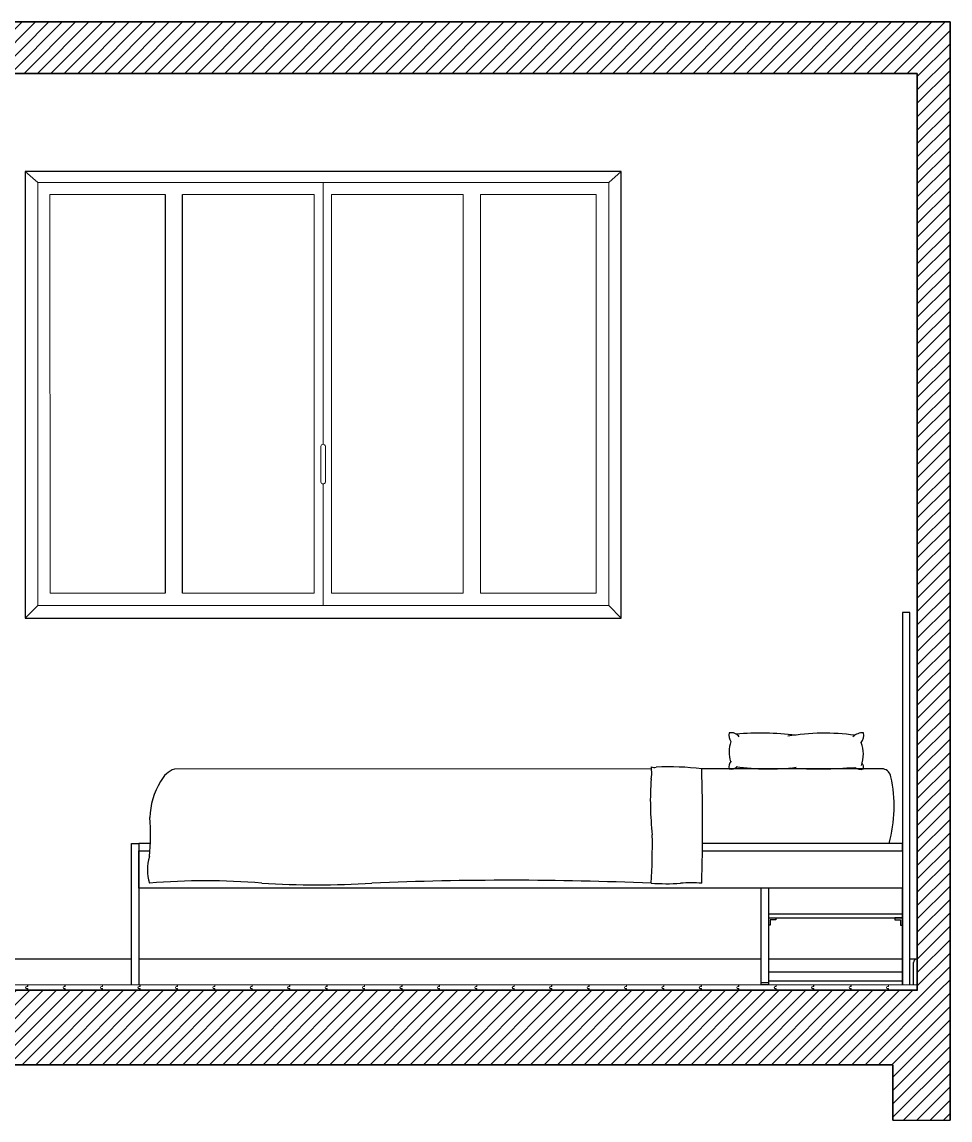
# Model space of a CAD drawing. Header units: millimetres. Extents: x 1938 to 3288, y 5523 to 6342.
# Drawn here: x 3014.8 to 3264, y 5524.8 to 5819.8 of the extents above; entities that cross this region are included whole.
import ezdxf

# ---------------------------------------------------------------- set-up
doc = ezdxf.new("R2010")
doc.units = ezdxf.units.MM
for name, color, linetype, lineweight in [('A-FLOR-PATT', 8, 'Continuous', 18), ('A-GLAZ-FULL', 104, 'Continuous', 25), ('A-WALL-FULL', 7, 'Continuous', 35)]:
    doc.layers.add(name, color=color, linetype=linetype, lineweight=lineweight)
doc.layers.add('IN-FURN', color=3, linetype='Continuous')
doc.layers.add('IN-FURN-STOR', color=4, linetype='Continuous')
doc.layers.add('no', color=1, linetype='Continuous', plot=False)
pattern_1 = [(45, (-4.4902, -504.2422), (-1.7960512, 1.7960512), [])]

msp = doc.modelspace()

# ---------------------------------------------------------------- hatches: boundary and pattern name
at = {"layer": 'A-WALL-FULL'}
h = msp.add_hatch(dxfattribs=at)
h.set_pattern_fill('ANSI31', color=256, scale=0.8, angle=720)
h.set_pattern_definition(pattern_1)
h.paths.add_polyline_path([(3264, 5819.81), (2850.69, 5819.81), (2850.7, 5805.82), (2870.69, 5805.82), (2870.69, 5806), (3264, 5806)])
h.paths.add_polyline_path([(3264, 5806), (3255.2, 5806), (3255.2, 5559.68), (3264, 5559.68)])
h = msp.add_hatch(dxfattribs=at)
h.set_pattern_fill('ANSI31', color=256, scale=0.8, angle=720)
h.set_pattern_definition(pattern_1)
h.paths.add_polyline_path([(3264, 5559.68), (2850.69, 5559.68), (2850.69, 5539.68), (2884.69, 5539.68), (3248.63, 5539.68), (3248.63, 5524.82), (3264, 5524.82)])
h.paths.add_polyline_path([(2884.69, 5806), (2884.69, 5559.68), (2870.69, 5559.68), (2870.69, 5806)])

# ---------------------------------------------------------------- linework, layer by layer
at = {"layer": 'A-FLOR-PATT'}
for p, q in [((3006.29, 5561.14), (3016.29, 5561.14)), ((3016.29, 5560.72), (3016.09, 5560.72)), ((3016.29, 5561.14), (3016.29, 5560.72)), ((3016.34, 5560.67), (3016.34, 5561.14)), ((3016.34, 5561.14), (3026.34, 5561.14)), ((3026.34, 5560.72), (3026.14, 5560.72)), ((3026.34, 5561.14), (3026.34, 5560.72)), ((3026.39, 5560.67), (3026.39, 5561.14)), ((3026.39, 5561.14), (3036.39, 5561.14)), ((3036.39, 5560.72), (3036.19, 5560.72)), ((3036.39, 5561.14), (3036.39, 5560.72)), ((3036.44, 5560.67), (3036.44, 5561.14)), ((3036.44, 5561.14), (3046.44, 5561.14)), ((3046.44, 5560.72), (3046.24, 5560.72)), ((3046.44, 5561.14), (3046.44, 5560.72)), ((3046.49, 5560.67), (3046.49, 5561.14)), ((3046.49, 5561.14), (3056.49, 5561.14)), ((3056.49, 5560.72), (3056.29, 5560.72)), ((3056.49, 5561.14), (3056.49, 5560.72)), ((3056.54, 5560.67), (3056.54, 5561.14)), ((3056.54, 5561.14), (3066.54, 5561.14)), ((3066.54, 5560.72), (3066.34, 5560.72)), ((3066.54, 5561.14), (3066.54, 5560.72)), ((3066.59, 5560.67), (3066.59, 5561.14)), ((3066.59, 5561.14), (3076.59, 5561.14)), ((3076.59, 5560.72), (3076.39, 5560.72)), ((3076.59, 5561.14), (3076.59, 5560.72)), ((3076.64, 5560.67), (3076.64, 5561.14)), ((3076.64, 5561.14), (3086.64, 5561.14)), ((3086.64, 5560.72), (3086.44, 5560.72)), ((3086.64, 5561.14), (3086.64, 5560.72)), ((3086.69, 5560.67), (3086.69, 5561.14)), ((3086.69, 5561.14), (3096.69, 5561.14)), ((3096.69, 5560.72), (3096.49, 5560.72)), ((3096.69, 5561.14), (3096.69, 5560.72)), ((3096.74, 5560.67), (3096.74, 5561.14)), ((3096.74, 5561.14), (3106.74, 5561.14)), ((3106.74, 5560.72), (3106.54, 5560.72)), ((3106.74, 5561.14), (3106.74, 5560.72)), ((3106.79, 5560.67), (3106.79, 5561.14)), ((3106.79, 5561.14), (3116.79, 5561.14)), ((3116.79, 5560.72), (3116.59, 5560.72)), ((3116.79, 5561.14), (3116.79, 5560.72)), ((3116.84, 5560.67), (3116.84, 5561.14)), ((3116.84, 5561.14), (3126.84, 5561.14)), ((3126.84, 5560.72), (3126.64, 5560.72)), ((3126.84, 5561.14), (3126.84, 5560.72)), ((3126.89, 5560.67), (3126.89, 5561.14)), ((3126.89, 5561.14), (3136.89, 5561.14)), ((3136.89, 5560.72), (3136.69, 5560.72)), ((3136.89, 5561.14), (3136.89, 5560.72)), ((3136.94, 5560.67), (3136.94, 5561.14)), ((3136.94, 5561.14), (3146.94, 5561.14)), ((3146.94, 5560.72), (3146.74, 5560.72)), ((3146.94, 5561.14), (3146.94, 5560.72)), ((3146.99, 5560.67), (3146.99, 5561.14)), ((3146.99, 5561.14), (3156.99, 5561.14)), ((3156.99, 5560.72), (3156.79, 5560.72)), ((3156.99, 5561.14), (3156.99, 5560.72)), ((3157.04, 5560.67), (3157.04, 5561.14)), ((3157.04, 5561.14), (3167.04, 5561.14)), ((3167.04, 5560.72), (3166.84, 5560.72)), ((3167.04, 5561.14), (3167.04, 5560.72)), ((3167.09, 5560.67), (3167.09, 5561.14)), ((3167.09, 5561.14), (3177.09, 5561.14)), ((3177.09, 5560.72), (3176.89, 5560.72)), ((3177.09, 5561.14), (3177.09, 5560.72)), ((3177.14, 5560.67), (3177.14, 5561.14)), ((3177.14, 5561.14), (3187.14, 5561.14)), ((3187.14, 5560.72), (3186.94, 5560.72)), ((3187.14, 5561.14), (3187.14, 5560.72)), ((3187.19, 5560.67), (3187.19, 5561.14)), ((3187.19, 5561.14), (3197.19, 5561.14)), ((3197.19, 5560.72), (3196.99, 5560.72)), ((3197.19, 5561.14), (3197.19, 5560.72)), ((3197.24, 5560.67), (3197.24, 5561.14)), ((3197.24, 5561.14), (3207.24, 5561.14)), ((3207.24, 5560.72), (3207.04, 5560.72)), ((3207.24, 5561.14), (3207.24, 5560.72)), ((3207.29, 5560.67), (3207.29, 5561.14)), ((3207.29, 5561.14), (3217.29, 5561.14)), ((3217.29, 5560.72), (3217.09, 5560.72)), ((3217.29, 5561.14), (3217.29, 5560.72)), ((3217.34, 5560.67), (3217.34, 5561.14)), ((3217.34, 5561.14), (3227.34, 5561.14)), ((3227.34, 5560.72), (3227.14, 5560.72)), ((3227.34, 5561.14), (3227.34, 5560.72)), ((3227.39, 5560.67), (3227.39, 5561.14)), ((3227.39, 5561.14), (3237.39, 5561.14)), ((3237.39, 5560.72), (3237.19, 5560.72)), ((3237.39, 5561.14), (3237.39, 5560.72)), ((3237.44, 5560.67), (3237.44, 5561.14)), ((3237.44, 5561.14), (3247.44, 5561.14)), ((3247.44, 5560.72), (3247.24, 5560.72)), ((3247.44, 5561.14), (3247.44, 5560.72)), ((3247.49, 5560.67), (3247.49, 5561.14)), ((3247.49, 5561.14), (3255.23, 5561.14)), ((3016.29, 5559.68), (3013.9, 5559.68)), ((3016.08, 5560.67), (3016.34, 5560.67)), ((3016.08, 5560.15), (3016.34, 5560.15)), ((3016.29, 5560.1), (3016.09, 5560.1)), ((3016.29, 5560.1), (3016.29, 5559.68)), ((3016.34, 5559.68), (3016.34, 5560.15)), ((3018.74, 5559.68), (3016.34, 5559.68)), ((3018.89, 5559.84), (3018.74, 5559.68)), ((3019.84, 5559.84), (3018.89, 5559.84)), ((3019.99, 5559.68), (3019.84, 5559.84)), ((3022.7, 5559.68), (3019.99, 5559.68)), ((3022.85, 5559.84), (3022.7, 5559.68)), ((3023.78, 5559.84), (3022.85, 5559.84)), ((3023.95, 5559.68), (3023.78, 5559.84)), ((3026.34, 5559.68), (3023.95, 5559.68)), ((3026.13, 5560.67), (3026.39, 5560.67)), ((3026.13, 5560.15), (3026.39, 5560.15)), ((3026.34, 5560.1), (3026.14, 5560.1)), ((3026.34, 5560.1), (3026.34, 5559.68)), ((3026.39, 5559.68), (3026.39, 5560.15)), ((3028.79, 5559.68), (3026.39, 5559.68)), ((3028.94, 5559.84), (3028.79, 5559.68)), ((3029.89, 5559.84), (3028.94, 5559.84)), ((3030.04, 5559.68), (3029.89, 5559.84)), ((3032.75, 5559.68), (3030.04, 5559.68)), ((3032.9, 5559.84), (3032.75, 5559.68)), ((3033.83, 5559.84), (3032.9, 5559.84)), ((3034, 5559.68), (3033.83, 5559.84)), ((3036.39, 5559.68), (3034, 5559.68)), ((3036.18, 5560.67), (3036.44, 5560.67)), ((3036.18, 5560.15), (3036.44, 5560.15)), ((3036.39, 5560.1), (3036.19, 5560.1)), ((3036.39, 5560.1), (3036.39, 5559.68)), ((3036.44, 5559.68), (3036.44, 5560.15)), ((3038.84, 5559.68), (3036.44, 5559.68)), ((3038.99, 5559.84), (3038.84, 5559.68)), ((3039.94, 5559.84), (3038.99, 5559.84)), ((3040.09, 5559.68), (3039.94, 5559.84)), ((3042.8, 5559.68), (3040.09, 5559.68)), ((3042.95, 5559.84), (3042.8, 5559.68)), ((3043.88, 5559.84), (3042.95, 5559.84)), ((3044.05, 5559.68), (3043.88, 5559.84)), ((3046.44, 5559.68), (3044.05, 5559.68)), ((3046.23, 5560.67), (3046.49, 5560.67)), ((3046.23, 5560.15), (3046.49, 5560.15)), ((3046.44, 5560.1), (3046.24, 5560.1)), ((3046.44, 5560.1), (3046.44, 5559.68)), ((3046.49, 5559.68), (3046.49, 5560.15)), ((3048.89, 5559.68), (3046.49, 5559.68)), ((3049.04, 5559.84), (3048.89, 5559.68)), ((3049.99, 5559.84), (3049.04, 5559.84)), ((3050.14, 5559.68), (3049.99, 5559.84)), ((3052.85, 5559.68), (3050.14, 5559.68)), ((3053, 5559.84), (3052.85, 5559.68)), ((3053.93, 5559.84), (3053, 5559.84)), ((3054.1, 5559.68), (3053.93, 5559.84)), ((3056.49, 5559.68), (3054.1, 5559.68)), ((3056.28, 5560.67), (3056.54, 5560.67)), ((3056.28, 5560.15), (3056.54, 5560.15)), ((3056.49, 5560.1), (3056.29, 5560.1)), ((3056.49, 5560.1), (3056.49, 5559.68)), ((3056.54, 5559.68), (3056.54, 5560.15)), ((3058.94, 5559.68), (3056.54, 5559.68)), ((3059.09, 5559.84), (3058.94, 5559.68)), ((3060.04, 5559.84), (3059.09, 5559.84)), ((3060.19, 5559.68), (3060.04, 5559.84)), ((3062.9, 5559.68), (3060.19, 5559.68)), ((3063.05, 5559.84), (3062.9, 5559.68)), ((3063.98, 5559.84), (3063.05, 5559.84)), ((3064.15, 5559.68), (3063.98, 5559.84)), ((3066.54, 5559.68), (3064.15, 5559.68)), ((3066.33, 5560.67), (3066.59, 5560.67)), ((3066.33, 5560.15), (3066.59, 5560.15)), ((3066.54, 5560.1), (3066.34, 5560.1)), ((3066.54, 5560.1), (3066.54, 5559.68)), ((3066.59, 5559.68), (3066.59, 5560.15)), ((3068.99, 5559.68), (3066.59, 5559.68)), ((3069.14, 5559.84), (3068.99, 5559.68)), ((3070.09, 5559.84), (3069.14, 5559.84)), ((3070.24, 5559.68), (3070.09, 5559.84)), ((3072.95, 5559.68), (3070.24, 5559.68)), ((3073.1, 5559.84), (3072.95, 5559.68)), ((3074.03, 5559.84), (3073.1, 5559.84)), ((3074.2, 5559.68), (3074.03, 5559.84)), ((3076.59, 5559.68), (3074.2, 5559.68)), ((3076.38, 5560.67), (3076.64, 5560.67)), ((3076.38, 5560.15), (3076.64, 5560.15)), ((3076.59, 5560.1), (3076.39, 5560.1)), ((3076.59, 5560.1), (3076.59, 5559.68)), ((3076.64, 5559.68), (3076.64, 5560.15)), ((3079.04, 5559.68), (3076.64, 5559.68)), ((3079.19, 5559.84), (3079.04, 5559.68)), ((3080.14, 5559.84), (3079.19, 5559.84)), ((3080.29, 5559.68), (3080.14, 5559.84)), ((3083, 5559.68), (3080.29, 5559.68)), ((3083.15, 5559.84), (3083, 5559.68)), ((3084.08, 5559.84), (3083.15, 5559.84)), ((3084.25, 5559.68), (3084.08, 5559.84)), ((3086.64, 5559.68), (3084.25, 5559.68)), ((3086.43, 5560.67), (3086.69, 5560.67)), ((3086.43, 5560.15), (3086.69, 5560.15)), ((3086.64, 5560.1), (3086.44, 5560.1)), ((3086.64, 5560.1), (3086.64, 5559.68)), ((3086.69, 5559.68), (3086.69, 5560.15)), ((3089.09, 5559.68), (3086.69, 5559.68)), ((3089.24, 5559.84), (3089.09, 5559.68)), ((3090.19, 5559.84), (3089.24, 5559.84)), ((3090.34, 5559.68), (3090.19, 5559.84)), ((3093.05, 5559.68), (3090.34, 5559.68)), ((3093.2, 5559.84), (3093.05, 5559.68)), ((3094.13, 5559.84), (3093.2, 5559.84)), ((3094.3, 5559.68), (3094.13, 5559.84)), ((3096.69, 5559.68), (3094.3, 5559.68)), ((3096.48, 5560.67), (3096.74, 5560.67)), ((3096.48, 5560.15), (3096.74, 5560.15)), ((3096.69, 5560.1), (3096.49, 5560.1)), ((3096.69, 5560.1), (3096.69, 5559.68)), ((3096.74, 5559.68), (3096.74, 5560.15)), ((3099.14, 5559.68), (3096.74, 5559.68)), ((3099.29, 5559.84), (3099.14, 5559.68)), ((3100.24, 5559.84), (3099.29, 5559.84)), ((3100.39, 5559.68), (3100.24, 5559.84)), ((3103.1, 5559.68), (3100.39, 5559.68)), ((3103.25, 5559.84), (3103.1, 5559.68)), ((3104.18, 5559.84), (3103.25, 5559.84)), ((3104.35, 5559.68), (3104.18, 5559.84)), ((3106.74, 5559.68), (3104.35, 5559.68)), ((3106.53, 5560.67), (3106.79, 5560.67)), ((3106.53, 5560.15), (3106.79, 5560.15)), ((3106.74, 5560.1), (3106.54, 5560.1)), ((3106.74, 5560.1), (3106.74, 5559.68)), ((3106.79, 5559.68), (3106.79, 5560.15)), ((3109.19, 5559.68), (3106.79, 5559.68)), ((3109.34, 5559.84), (3109.19, 5559.68)), ((3110.29, 5559.84), (3109.34, 5559.84)), ((3110.44, 5559.68), (3110.29, 5559.84)), ((3113.15, 5559.68), (3110.44, 5559.68)), ((3113.3, 5559.84), (3113.15, 5559.68)), ((3114.23, 5559.84), (3113.3, 5559.84)), ((3114.4, 5559.68), (3114.23, 5559.84)), ((3116.79, 5559.68), (3114.4, 5559.68)), ((3116.58, 5560.67), (3116.84, 5560.67)), ((3116.58, 5560.15), (3116.84, 5560.15)), ((3116.79, 5560.1), (3116.59, 5560.1)), ((3116.79, 5560.1), (3116.79, 5559.68)), ((3116.84, 5559.68), (3116.84, 5560.15)), ((3119.24, 5559.68), (3116.84, 5559.68)), ((3119.39, 5559.84), (3119.24, 5559.68)), ((3120.34, 5559.84), (3119.39, 5559.84)), ((3120.49, 5559.68), (3120.34, 5559.84)), ((3123.2, 5559.68), (3120.49, 5559.68)), ((3123.35, 5559.84), (3123.2, 5559.68)), ((3124.28, 5559.84), (3123.35, 5559.84)), ((3124.45, 5559.68), (3124.28, 5559.84)), ((3126.84, 5559.68), (3124.45, 5559.68)), ((3126.63, 5560.67), (3126.89, 5560.67)), ((3126.63, 5560.15), (3126.89, 5560.15)), ((3126.84, 5560.1), (3126.64, 5560.1)), ((3126.84, 5560.1), (3126.84, 5559.68)), ((3126.89, 5559.68), (3126.89, 5560.15)), ((3129.29, 5559.68), (3126.89, 5559.68)), ((3129.44, 5559.84), (3129.29, 5559.68)), ((3130.39, 5559.84), (3129.44, 5559.84)), ((3130.54, 5559.68), (3130.39, 5559.84)), ((3133.25, 5559.68), (3130.54, 5559.68)), ((3133.4, 5559.84), (3133.25, 5559.68)), ((3134.33, 5559.84), (3133.4, 5559.84)), ((3134.5, 5559.68), (3134.33, 5559.84)), ((3136.89, 5559.68), (3134.5, 5559.68)), ((3136.68, 5560.67), (3136.94, 5560.67)), ((3136.68, 5560.15), (3136.94, 5560.15)), ((3136.89, 5560.1), (3136.69, 5560.1)), ((3136.89, 5560.1), (3136.89, 5559.68)), ((3136.94, 5559.68), (3136.94, 5560.15)), ((3139.34, 5559.68), (3136.94, 5559.68)), ((3139.49, 5559.84), (3139.34, 5559.68)), ((3140.44, 5559.84), (3139.49, 5559.84)), ((3140.59, 5559.68), (3140.44, 5559.84)), ((3143.3, 5559.68), (3140.59, 5559.68)), ((3143.45, 5559.84), (3143.3, 5559.68)), ((3144.38, 5559.84), (3143.45, 5559.84)), ((3144.55, 5559.68), (3144.38, 5559.84)), ((3146.94, 5559.68), (3144.55, 5559.68)), ((3146.73, 5560.67), (3146.99, 5560.67)), ((3146.73, 5560.15), (3146.99, 5560.15)), ((3146.94, 5560.1), (3146.74, 5560.1)), ((3146.94, 5560.1), (3146.94, 5559.68)), ((3146.99, 5559.68), (3146.99, 5560.15)), ((3149.39, 5559.68), (3146.99, 5559.68)), ((3149.54, 5559.84), (3149.39, 5559.68)), ((3150.49, 5559.84), (3149.54, 5559.84)), ((3150.64, 5559.68), (3150.49, 5559.84)), ((3153.35, 5559.68), (3150.64, 5559.68)), ((3153.5, 5559.84), (3153.35, 5559.68)), ((3154.43, 5559.84), (3153.5, 5559.84)), ((3154.6, 5559.68), (3154.43, 5559.84)), ((3156.99, 5559.68), (3154.6, 5559.68)), ((3156.78, 5560.67), (3157.04, 5560.67)), ((3156.78, 5560.15), (3157.04, 5560.15)), ((3156.99, 5560.1), (3156.79, 5560.1)), ((3156.99, 5560.1), (3156.99, 5559.68)), ((3157.04, 5559.68), (3157.04, 5560.15)), ((3159.44, 5559.68), (3157.04, 5559.68)), ((3159.59, 5559.84), (3159.44, 5559.68)), ((3160.54, 5559.84), (3159.59, 5559.84)), ((3160.69, 5559.68), (3160.54, 5559.84)), ((3163.4, 5559.68), (3160.69, 5559.68)), ((3163.55, 5559.84), (3163.4, 5559.68)), ((3164.48, 5559.84), (3163.55, 5559.84)), ((3164.65, 5559.68), (3164.48, 5559.84)), ((3167.04, 5559.68), (3164.65, 5559.68)), ((3166.83, 5560.67), (3167.09, 5560.67)), ((3166.83, 5560.15), (3167.09, 5560.15)), ((3167.04, 5560.1), (3166.84, 5560.1)), ((3167.04, 5560.1), (3167.04, 5559.68)), ((3167.09, 5559.68), (3167.09, 5560.15)), ((3169.49, 5559.68), (3167.09, 5559.68)), ((3169.64, 5559.84), (3169.49, 5559.68)), ((3170.59, 5559.84), (3169.64, 5559.84)), ((3170.74, 5559.68), (3170.59, 5559.84)), ((3173.45, 5559.68), (3170.74, 5559.68)), ((3173.6, 5559.84), (3173.45, 5559.68)), ((3174.53, 5559.84), (3173.6, 5559.84)), ((3174.7, 5559.68), (3174.53, 5559.84)), ((3177.09, 5559.68), (3174.7, 5559.68)), ((3176.88, 5560.67), (3177.14, 5560.67)), ((3176.88, 5560.15), (3177.14, 5560.15)), ((3177.09, 5560.1), (3176.89, 5560.1)), ((3177.09, 5560.1), (3177.09, 5559.68)), ((3177.14, 5559.68), (3177.14, 5560.15)), ((3179.54, 5559.68), (3177.14, 5559.68)), ((3179.69, 5559.84), (3179.54, 5559.68)), ((3180.64, 5559.84), (3179.69, 5559.84)), ((3180.79, 5559.68), (3180.64, 5559.84)), ((3183.5, 5559.68), (3180.79, 5559.68)), ((3183.65, 5559.84), (3183.5, 5559.68)), ((3184.58, 5559.84), (3183.65, 5559.84)), ((3184.75, 5559.68), (3184.58, 5559.84)), ((3187.14, 5559.68), (3184.75, 5559.68)), ((3186.93, 5560.67), (3187.19, 5560.67)), ((3186.93, 5560.15), (3187.19, 5560.15)), ((3187.14, 5560.1), (3186.94, 5560.1)), ((3187.14, 5560.1), (3187.14, 5559.68)), ((3187.19, 5559.68), (3187.19, 5560.15)), ((3189.59, 5559.68), (3187.19, 5559.68)), ((3189.74, 5559.84), (3189.59, 5559.68)), ((3190.69, 5559.84), (3189.74, 5559.84)), ((3190.84, 5559.68), (3190.69, 5559.84)), ((3193.55, 5559.68), (3190.84, 5559.68)), ((3193.7, 5559.84), (3193.55, 5559.68)), ((3194.63, 5559.84), (3193.7, 5559.84)), ((3194.8, 5559.68), (3194.63, 5559.84)), ((3197.19, 5559.68), (3194.8, 5559.68)), ((3196.98, 5560.67), (3197.24, 5560.67)), ((3196.98, 5560.15), (3197.24, 5560.15)), ((3197.19, 5560.1), (3196.99, 5560.1)), ((3197.19, 5560.1), (3197.19, 5559.68)), ((3197.24, 5559.68), (3197.24, 5560.15)), ((3199.64, 5559.68), (3197.24, 5559.68)), ((3199.79, 5559.84), (3199.64, 5559.68)), ((3200.74, 5559.84), (3199.79, 5559.84)), ((3200.89, 5559.68), (3200.74, 5559.84)), ((3203.6, 5559.68), (3200.89, 5559.68)), ((3203.75, 5559.84), (3203.6, 5559.68)), ((3204.68, 5559.84), (3203.75, 5559.84)), ((3204.85, 5559.68), (3204.68, 5559.84)), ((3207.24, 5559.68), (3204.85, 5559.68)), ((3207.03, 5560.67), (3207.29, 5560.67)), ((3207.03, 5560.15), (3207.29, 5560.15)), ((3207.24, 5560.1), (3207.04, 5560.1)), ((3207.24, 5560.1), (3207.24, 5559.68)), ((3207.29, 5559.68), (3207.29, 5560.15)), ((3209.69, 5559.68), (3207.29, 5559.68)), ((3209.84, 5559.84), (3209.69, 5559.68)), ((3210.79, 5559.84), (3209.84, 5559.84)), ((3210.94, 5559.68), (3210.79, 5559.84)), ((3213.65, 5559.68), (3210.94, 5559.68)), ((3213.8, 5559.84), (3213.65, 5559.68)), ((3214.73, 5559.84), (3213.8, 5559.84)), ((3214.9, 5559.68), (3214.73, 5559.84)), ((3217.29, 5559.68), (3214.9, 5559.68)), ((3217.08, 5560.67), (3217.34, 5560.67)), ((3217.08, 5560.15), (3217.34, 5560.15)), ((3217.29, 5560.1), (3217.09, 5560.1)), ((3217.29, 5560.1), (3217.29, 5559.68)), ((3217.34, 5559.68), (3217.34, 5560.15)), ((3219.74, 5559.68), (3217.34, 5559.68)), ((3219.89, 5559.84), (3219.74, 5559.68)), ((3220.84, 5559.84), (3219.89, 5559.84)), ((3220.99, 5559.68), (3220.84, 5559.84)), ((3223.7, 5559.68), (3220.99, 5559.68)), ((3223.85, 5559.84), (3223.7, 5559.68)), ((3224.78, 5559.84), (3223.85, 5559.84)), ((3224.95, 5559.68), (3224.78, 5559.84)), ((3227.34, 5559.68), (3224.95, 5559.68)), ((3227.13, 5560.67), (3227.39, 5560.67)), ((3227.13, 5560.15), (3227.39, 5560.15)), ((3227.34, 5560.1), (3227.14, 5560.1)), ((3227.34, 5560.1), (3227.34, 5559.68)), ((3227.39, 5559.68), (3227.39, 5560.15)), ((3229.79, 5559.68), (3227.39, 5559.68)), ((3229.94, 5559.84), (3229.79, 5559.68)), ((3230.89, 5559.84), (3229.94, 5559.84)), ((3231.04, 5559.68), (3230.89, 5559.84)), ((3233.75, 5559.68), (3231.04, 5559.68)), ((3233.9, 5559.84), (3233.75, 5559.68)), ((3234.83, 5559.84), (3233.9, 5559.84)), ((3235, 5559.68), (3234.83, 5559.84)), ((3237.39, 5559.68), (3235, 5559.68)), ((3237.18, 5560.67), (3237.44, 5560.67)), ((3237.18, 5560.15), (3237.44, 5560.15)), ((3237.39, 5560.1), (3237.19, 5560.1)), ((3237.39, 5560.1), (3237.39, 5559.68)), ((3237.44, 5559.68), (3237.44, 5560.15)), ((3239.84, 5559.68), (3237.44, 5559.68)), ((3239.99, 5559.84), (3239.84, 5559.68)), ((3240.94, 5559.84), (3239.99, 5559.84)), ((3241.09, 5559.68), (3240.94, 5559.84)), ((3243.8, 5559.68), (3241.09, 5559.68)), ((3243.95, 5559.84), (3243.8, 5559.68)), ((3244.88, 5559.84), (3243.95, 5559.84)), ((3245.05, 5559.68), (3244.88, 5559.84)), ((3247.44, 5559.68), (3245.05, 5559.68)), ((3247.23, 5560.67), (3247.49, 5560.67)), ((3247.23, 5560.15), (3247.49, 5560.15)), ((3247.44, 5560.1), (3247.24, 5560.1)), ((3247.44, 5560.1), (3247.44, 5559.68)), ((3247.49, 5559.68), (3247.49, 5560.15)), ((3249.89, 5559.68), (3247.49, 5559.68)), ((3250.04, 5559.84), (3249.89, 5559.68)), ((3250.99, 5559.84), (3250.04, 5559.84)), ((3251.14, 5559.68), (3250.99, 5559.84)), ((3253.85, 5559.68), (3251.14, 5559.68)), ((3254, 5559.84), (3253.85, 5559.68)), ((3254.93, 5559.84), (3254, 5559.84)), ((3255.1, 5559.68), (3254.93, 5559.84)), ((3255.23, 5559.68), (3255.1, 5559.68))]:
    msp.add_line(p, q, dxfattribs=at)
for centre, radius in [((3016.09, 5560.41), 0.312), ((3026.14, 5560.41), 0.312), ((3036.19, 5560.41), 0.312), ((3046.24, 5560.41), 0.312), ((3056.29, 5560.41), 0.312), ((3066.34, 5560.41), 0.312), ((3076.39, 5560.41), 0.312), ((3086.44, 5560.41), 0.312), ((3096.49, 5560.41), 0.312), ((3106.54, 5560.41), 0.312), ((3116.59, 5560.41), 0.312), ((3126.64, 5560.41), 0.312), ((3136.69, 5560.41), 0.312), ((3146.74, 5560.41), 0.312), ((3156.79, 5560.41), 0.312), ((3166.84, 5560.41), 0.312), ((3176.89, 5560.41), 0.312), ((3186.94, 5560.41), 0.312), ((3196.99, 5560.41), 0.312), ((3207.04, 5560.41), 0.312), ((3217.09, 5560.41), 0.312), ((3227.14, 5560.41), 0.312), ((3237.19, 5560.41), 0.312), ((3247.24, 5560.41), 0.312), ((3016.08, 5560.41), 0.26), ((3026.13, 5560.41), 0.26), ((3036.18, 5560.41), 0.26), ((3046.23, 5560.41), 0.26), ((3056.28, 5560.41), 0.26), ((3066.33, 5560.41), 0.26), ((3076.38, 5560.41), 0.26), ((3086.43, 5560.41), 0.26), ((3096.48, 5560.41), 0.26), ((3106.53, 5560.41), 0.26), ((3116.58, 5560.41), 0.26), ((3126.63, 5560.41), 0.26), ((3136.68, 5560.41), 0.26), ((3146.73, 5560.41), 0.26), ((3156.78, 5560.41), 0.26), ((3166.83, 5560.41), 0.26), ((3176.88, 5560.41), 0.26), ((3186.93, 5560.41), 0.26), ((3196.98, 5560.41), 0.26), ((3207.03, 5560.41), 0.26), ((3217.08, 5560.41), 0.26), ((3227.13, 5560.41), 0.26), ((3237.18, 5560.41), 0.26), ((3247.23, 5560.41), 0.26)]:
    msp.add_arc(centre, radius, 90, 270, dxfattribs=at)
at = {"layer": 'A-GLAZ-FULL'}
for p, q in [((3095.69, 5779.68), (3015.69, 5779.68)), ((3015.69, 5779.68), (3015.69, 5659.68)), ((3175.69, 5779.68), (3095.69, 5779.68)), ((3175.69, 5659.68), (3175.69, 5779.68)), ((3053.27, 5773.48), (3053.27, 5666.32)), ((3057.9, 5666.32), (3057.9, 5773.48)), ((3015.69, 5659.68), (3095.69, 5659.68)), ((3095.69, 5659.68), (3175.69, 5659.68))]:
    msp.add_line(p, q, dxfattribs=at)
at = {"layer": 'A-GLAZ-FULL', "lineweight": 18}
for p, q in [((3019.03, 5776.68), (3015.69, 5779.68)), ((3172.36, 5776.68), (3175.69, 5779.68)), ((3092.36, 5776.68), (3019.03, 5776.68)), ((3019.03, 5663.02), (3019.03, 5776.68)), ((3172.36, 5776.68), (3092.36, 5776.68)), ((3095.69, 5776.68), (3095.69, 5706.35)), ((3172.36, 5663.02), (3172.36, 5776.68)), ((3022.36, 5666.32), (3022.28, 5773.48)), ((3022.3, 5773.48), (3053.27, 5773.48)), ((3057.9, 5773.48), (3093.27, 5773.48)), ((3093.27, 5773.48), (3093.27, 5666.32)), ((3097.9, 5773.48), (3097.9, 5666.32)), ((3097.9, 5773.48), (3133.27, 5773.48)), ((3133.27, 5773.48), (3133.27, 5666.32)), ((3137.9, 5773.48), (3169.02, 5773.48)), ((3137.9, 5773.48), (3137.9, 5666.32)), ((3169.02, 5773.48), (3169.02, 5666.32)), ((3095.02, 5696.24), (3095.02, 5705.78)), ((3096.27, 5705.78), (3096.26, 5696.24)), ((3095.69, 5695.71), (3095.69, 5663.02)), ((3053.27, 5666.32), (3022.36, 5666.32)), ((3093.27, 5666.32), (3057.9, 5666.32)), ((3133.27, 5666.32), (3097.9, 5666.32)), ((3169.02, 5666.32), (3137.9, 5666.32)), ((3019.03, 5663.02), (3015.69, 5659.68)), ((3019.03, 5663.02), (3092.36, 5663.02)), ((3092.36, 5663.02), (3172.36, 5663.02)), ((3172.36, 5663.02), (3175.69, 5659.68))]:
    msp.add_line(p, q, dxfattribs=at)
for centre, radius, start, end in [((3095.65, 5705.73), 0.623, 4.2484, 175.6746), ((3095.64, 5696.33), 0.625, 188.5314, 351.4686)]:
    msp.add_arc(centre, radius, start, end, dxfattribs=at)
at = {"layer": 'A-WALL-FULL'}
for p, q in [((2850.69, 5819.81), (3264, 5819.81)), ((3264, 5806), (3264, 5819.81)), ((2884.69, 5806), (3255.2, 5806)), ((3255.2, 5559.65), (3255.2, 5806)), ((3264, 5524.82), (3264, 5806)), ((3255.22, 5566.68), (3255.23, 5566.68)), ((2884.69, 5559.68), (3255.2, 5559.68)), ((2850.69, 5539.68), (3248.63, 5539.68)), ((3248.63, 5539.68), (3248.63, 5524.82))]:
    msp.add_line(p, q, dxfattribs=at)
at = {"layer": 'IN-FURN'}
for p, q in [((3253.21, 5661.14), (3251.21, 5661.14)), ((3251.21, 5661.14), (3251.21, 5561.14)), ((3253.21, 5561.14), (3253.21, 5661.14)), ((3183.78, 5619.13), (3055.77, 5619.11)), ((3246.15, 5619.14), (3197.32, 5619.13)), ((3044.21, 5561.14), (3044.21, 5599.14)), ((3044.21, 5599.14), (3046.21, 5599.14)), ((3046.21, 5599.14), (3046.21, 5561.14)), ((3049.29, 5599.14), (3046.21, 5599.14)), ((3046.21, 5599.14), (3046.21, 5597.14)), ((3251.21, 5599.14), (3197.54, 5599.14)), ((3251.21, 5597.14), (3251.21, 5599.14)), ((3046.21, 5597.14), (3049.18, 5597.14)), ((3046.21, 5587.14), (3046.21, 5597.14)), ((3197.52, 5597.14), (3251.21, 5597.14)), ((3251.21, 5597.14), (3251.21, 5587.14)), ((3251.21, 5587.14), (3046.21, 5587.14)), ((3213.21, 5587.14), (3213.21, 5561.14)), ((3215.21, 5587.14), (3215.21, 5561.14)), ((3251.21, 5561.14), (3251.21, 5587.14)), ((3251.21, 5580.14), (3215.21, 5580.14)), ((3215.21, 5580.14), (3215.21, 5579.14)), ((3215.21, 5579.14), (3251.21, 5579.14)), ((3215.21, 5579.14), (3217.21, 5579.14)), ((3217.21, 5578.64), (3215.71, 5578.64)), ((3215.71, 5578.64), (3215.71, 5577.14)), ((3217.21, 5579.14), (3217.21, 5578.64)), ((3251.21, 5579.14), (3249.21, 5579.14)), ((3249.21, 5579.14), (3249.21, 5578.64)), ((3249.21, 5578.64), (3250.71, 5578.64)), ((3250.71, 5578.64), (3250.71, 5577.14)), ((3251.21, 5577.14), (3251.21, 5579.14)), ((3215.71, 5577.14), (3215.21, 5577.14)), ((3250.71, 5577.14), (3251.21, 5577.14)), ((3215.21, 5564.64), (3251.21, 5564.64)), ((3215.21, 5561.64), (3213.21, 5561.64)), ((3215.21, 5561.14), (3213.21, 5561.14)), ((3251.21, 5562.14), (3215.21, 5562.14))]:
    msp.add_line(p, q, dxfattribs=at)
for centre, radius, start, end in [((3208.06, 5628.21), 3.42, 169.6287, 210.4906), ((3205.23, 5626.26), 2.62, 33.939, 101.9589), ((3212.87, 5539.99), 88.76, 83.7693, 94.0844), ((3230.34, 5569.29), 59.46, 82.1728, 99.6029), ((3240.5, 5625.22), 3.62, 85.9545, 135.2785), ((3237.56, 5628.19), 3.26, 323.1301, 11.2302), ((3213.52, 5623.73), 8.85, 161.9627, 197.5167), ((3231.64, 5623.07), 9.09, 340.7093, 20.3486), ((3188.85, 5556.88), 62.82, 82.253, 93.4059), ((3206.76, 5619.72), 2.15, 135.8742, 195.9194), ((3205.14, 5621.96), 2.86, 261.0579, 308.72), ((3215.35, 5679.2), 60.07, 261.5795, 276.9978), ((3239, 5619.57), 1.8, 346.0447, 38.5227), ((3058.19, 5612.6), 6.95, 110.44, 153.0481), ((3184.71, 5619.45), 0.989, 165.901, 211.8879), ((3176.32, 5618.14), 7.6, 346.9519, 5.9802), ((3184.62, 5622.24), 2.69, 251.1211, 280.5804), ((2723.07, 5603.79), 474.5, 358.1468, 1.8532), ((3228.81, 5725.01), 105.88, 265.8132, 275.2338), ((3239.99, 5621.38), 2.37, 229.9861, 288.7853), ((3245.51, 5616.55), 2.67, 10.8422, 76.2541), ((3211.63, 5609.14), 37.35, 344.4683, 12.2248), ((3068.99, 5605.41), 19.89, 148.6531, 178.0766), ((3263.99, 5610.58), 80.47, 175.8039, 186.5519), ((2997.29, 5601.21), 52.05, 353.8664, 5.3658), ((3043.3, 5598.28), 140.77, 355.9917, 1.2677), ((3060.12, 5592.05), 11.65, 162.0339, 198.0266), ((3064.16, 5407.64), 181.44, 85.2562, 94.7803), ((3093.81, 5828.12), 240.12, 266.5041, 273.5705), ((3145.89, 4677.84), 911.39, 87.62078, 92.33505), ((3187.89, 5655.19), 66.88, 266.4331, 273.2002), ((3194.62, 5555.39), 33.16, 85.3289, 95.1795)]:
    msp.add_arc(centre, radius, start, end, dxfattribs=at)
at = {"layer": 'IN-FURN-STOR'}
for p, q in [((3251.21, 5579.14), (3251.21, 5580.14)), ((2927.69, 5568.14), (3044.21, 5568.14)), ((3046.21, 5568.14), (3213.21, 5568.14)), ((3215.21, 5568.14), (3251.21, 5568.14)), ((3253.21, 5568.14), (3255.23, 5568.14)), ((3254.21, 5561.14), (3254.22, 5567.14)), ((3253.21, 5559.68), (3253.21, 5559.68))]:
    msp.add_line(p, q, dxfattribs=at)
msp.add_arc((3255.22, 5567.14), 1, 89.8763, 179.9382, dxfattribs=at)
at = {"layer": 'no'}
msp.add_line((3248.63, 5524.82), (3264, 5524.82), dxfattribs=at)

doc.saveas('drawing.dxf')
